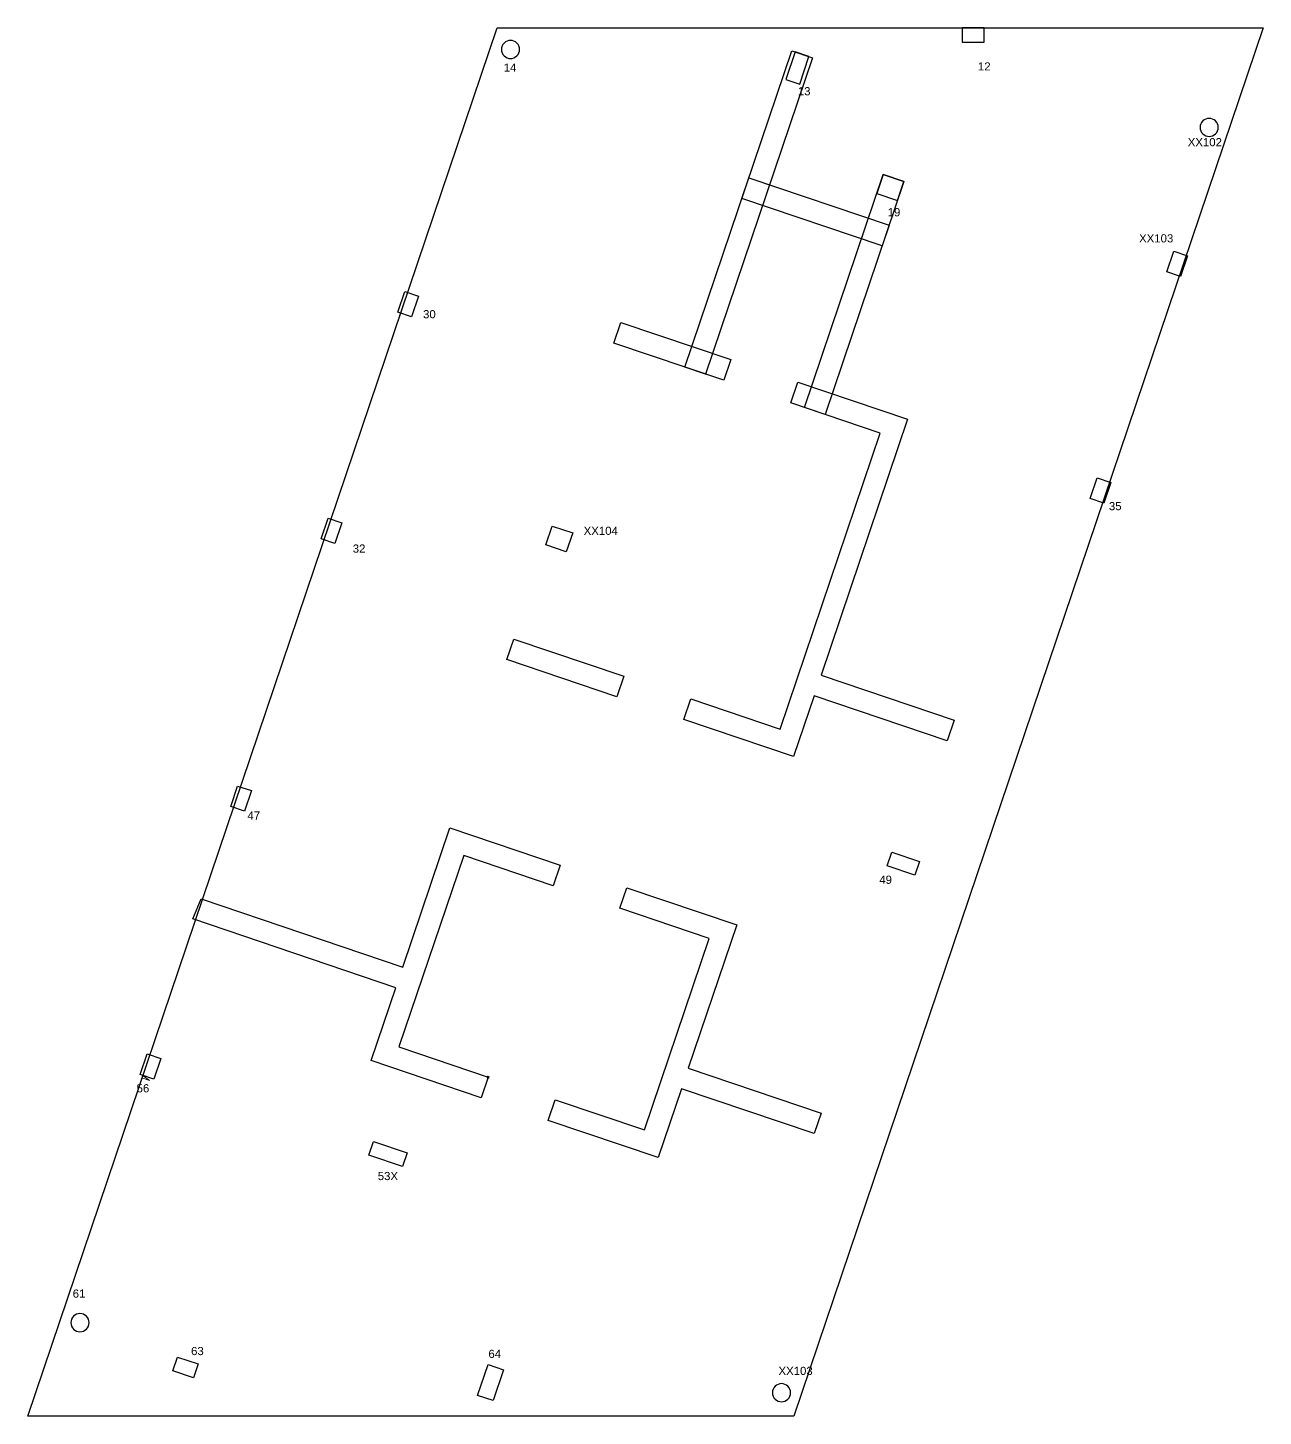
# Model space of a CAD drawing. Header units: inches. Extents: x 30 to 12637, y 0 to 49076.
# Drawn here: x 10664 to 12027, y 36059 to 37591 of the extents above; entities that cross this region are included whole.
import ezdxf

# ---------------------------------------------------------------- set-up
doc = ezdxf.new("R2010")
doc.units = ezdxf.units.IN
doc.header["$MEASUREMENT"] = 0
doc.header["$PDMODE"] = 35
for name, color, linetype in [('BEAM', 4, 'Continuous'), ('DATUM', 6, 'Continuous'), ('SLAB-RESIDENTIAL', 6, 'Continuous'), ('WALL', 1, 'Continuous')]:
    doc.layers.add(name, color=color, linetype=linetype)
doc.layers.add('COL-IDEN', color=171, linetype='Continuous', lineweight=30)
doc.layers.add('COLS', color=52, linetype='Continuous', lineweight=20)
doc.styles.add('Arial', font='arial.ttf', dxfattribs={"height": 9})

msp = doc.modelspace()

# ---------------------------------------------------------------- linework, layer by layer
at = {"layer": 'BEAM'}
for points in [[(11389, 37216.6), (11507, 37565.5), (11529.7, 37557.8), (11411.8, 37208.9), (11389, 37216.6)], [(11521, 37172), (11607.9, 37429), (11630.6, 37421.3), (11543.7, 37164.3), (11521, 37172)]]:
    msp.add_lwpolyline(points, dxfattribs=at)
msp.add_lwpolyline([(11459.6, 37425.3), (11614.3, 37373), (11606.6, 37350.3), (11451.9, 37402.6)], close=True, dxfattribs=at)
at = {"layer": 'COLS', "lineweight": 30}
for points in [[(11719.1, 37590.9), (11695.1, 37590.9), (11695.1, 37574.9), (11719.1, 37574.9)], [(11515.7, 37528.7), (11525.9, 37559.1), (11510.8, 37564.2), (11500.5, 37533.9)], [(11623.6, 37400.4), (11630.6, 37421.3), (11607.9, 37429), (11600.8, 37408.1)], [(11935.8, 37316.6), (11920.7, 37321.8), (11928.4, 37344.5), (11943.5, 37339.4)], [(11087.5, 37272.1), (11072.3, 37277.2), (11080, 37300), (11095.2, 37294.8)], [(11851.3, 37066.5), (11836.1, 37071.6), (11843.8, 37094.4), (11859, 37089.2)], [(11002.9, 37022), (10987.8, 37027.1), (10995.5, 37049.9), (11010.6, 37044.7)], [(11258.1, 37012.7), (11235.4, 37020.4), (11242.5, 37041.2), (11265.2, 37033.6)], [(10903, 36726.4), (10887.8, 36731.6), (10895.5, 36754.3), (10910.7, 36749.2)], [(11642.6, 36655.9), (11612.3, 36666.2), (11617.5, 36681.4), (11647.8, 36671.1)], [(10803.1, 36430.9), (10787.9, 36436), (10795.6, 36458.7), (10810.8, 36453.6)], [(11077.3, 36334.6), (11040.3, 36347.1), (11045.4, 36362.2), (11082.4, 36349.7)], [(10846.7, 36101.5), (10823.9, 36109.2), (10829, 36124.3), (10851.8, 36116.7)], [(11177.3, 36076.2), (11160.2, 36082), (11171.8, 36116.1), (11188.8, 36110.3)]]:
    msp.add_lwpolyline(points, close=True, dxfattribs=at)
for points in [[(11206.6, 37567, 0.414214), (11196.6, 37577, 0.414214), (11186.6, 37567, 0.414214), (11196.6, 37557, 0.414214)], [(11977.5, 37481, 0.414214), (11967.5, 37491, 0.414214), (11957.5, 37481, 0.414214), (11967.5, 37471, 0.414214)], [(10731.5, 36162.2, 0.414214), (10721.5, 36172.2, 0.414214), (10711.5, 36162.2, 0.414214), (10721.5, 36152.2, 0.414214)], [(11505.6, 36084.9, 0.414214), (11495.6, 36094.9, 0.414214), (11485.6, 36084.9, 0.414214), (11495.6, 36074.9, 0.414214)]]:
    msp.add_lwpolyline(points, format="xyb", close=True, dxfattribs=at)
at = {"layer": 'COLS'}
for points in [[(11082.8, 37299), (11083.8, 37301.8)], [(11074.2, 37273.4), (11075.2, 37276.3)], [(10998.3, 37048.9), (10999.3, 37051.8)], [(10989.7, 37023.3), (10990.6, 37026.2)], [(10898.4, 36753.3), (10899.3, 36756.2)], [(10889.7, 36727.8), (10890.7, 36730.6)], [(10798.5, 36457.8), (10799.4, 36460.6)], [(10798.3, 36429.3), (10789.8, 36432.2), (10790.8, 36435)]]:
    msp.add_lwpolyline(points, close=True, dxfattribs=at)
at = {"layer": 'DATUM'}
msp.add_point((11172, 36433.1), dxfattribs=at)
at = {"layer": 'SLAB-RESIDENTIAL'}
msp.add_lwpolyline([(11181.7, 37590.7), (12027.2, 37590.7), (11509.4, 36059), (10663.9, 36059)], close=True, dxfattribs=at)
at = {"layer": 'WALL'}
for points in [[(11318.4, 37265.8), (11439.6, 37224.8), (11431.9, 37202.1), (11310.7, 37243.1)], [(11513.5, 37199.9), (11634.8, 37158.9), (11539.4, 36876.6), (11686, 36827.1), (11678.3, 36804.3), (11531.7, 36853.9), (11509, 36786.8), (11387.7, 36827.8), (11395.4, 36850.5), (11494, 36817.2), (11604.4, 37143.8), (11505.8, 37177.1)], [(11200.3, 36916.5), (11321.5, 36875.5), (11313.9, 36852.8), (11192.6, 36893.8)], [(11251.3, 36667), (11243.6, 36644.3), (11144.9, 36677.7), (11073.5, 36466.4), (11172, 36433.1), (11164.3, 36410.4), (11043, 36451.4), (11070.2, 36531.8), (10845.9, 36607.6), (10855.3, 36629.8), (11077.9, 36554.5), (11129.8, 36708.1)], [(11325, 36642.1), (11446.2, 36601.1), (11392.8, 36443), (11539.4, 36393.5), (11531.7, 36370.8), (11385.1, 36420.3), (11359.4, 36344.4), (11238.2, 36385.4), (11245.9, 36408.1), (11344.4, 36374.8), (11415.8, 36586.1), (11317.3, 36619.4)]]:
    msp.add_lwpolyline(points, close=True, dxfattribs=at)

# ---------------------------------------------------------------- texts
at = {"layer": 'COL-IDEN', "lineweight": 9, "char_height": 9, "attachment_point": 1, "style": 'Arial'}
for s, insert, width in [('14', (11189.1, 37551.5), 16.968), ('12', (11712.4, 37552.8), 16.968), ('13', (11513.6, 37525.4), 16.968), ('XX102', (11943.9, 37469.2), 16.968), ('19', (11612.8, 37391.9), 16.968), ('XX103', (11890.2, 37363.1), 16.968), ('30', (11100.1, 37279.4), 16.968), ('35', (11856.9, 37067.6), 16.968), ('XX104', (11277.3, 37040.4), 16.968), ('32', (11022.5, 37020.8), 16.968), ('47', (10906.3, 36726.2), 16.968), ('49', (11603.5, 36655.4), 16.968), ('56', (10784, 36425.3), 16.968), ('53X', (11050.1, 36328.5), 26.967), ('61', (10713.5, 36198.8), 16.968), ('63', (10844.1, 36135.4), 16.968), ('64', (11172.2, 36132.3), 19.998), ('XX103', (11492.3, 36113.5), 16.968)]:
    msp.add_mtext(s, dxfattribs=dict(at, insert=insert, width=width))

doc.saveas('drawing.dxf')
